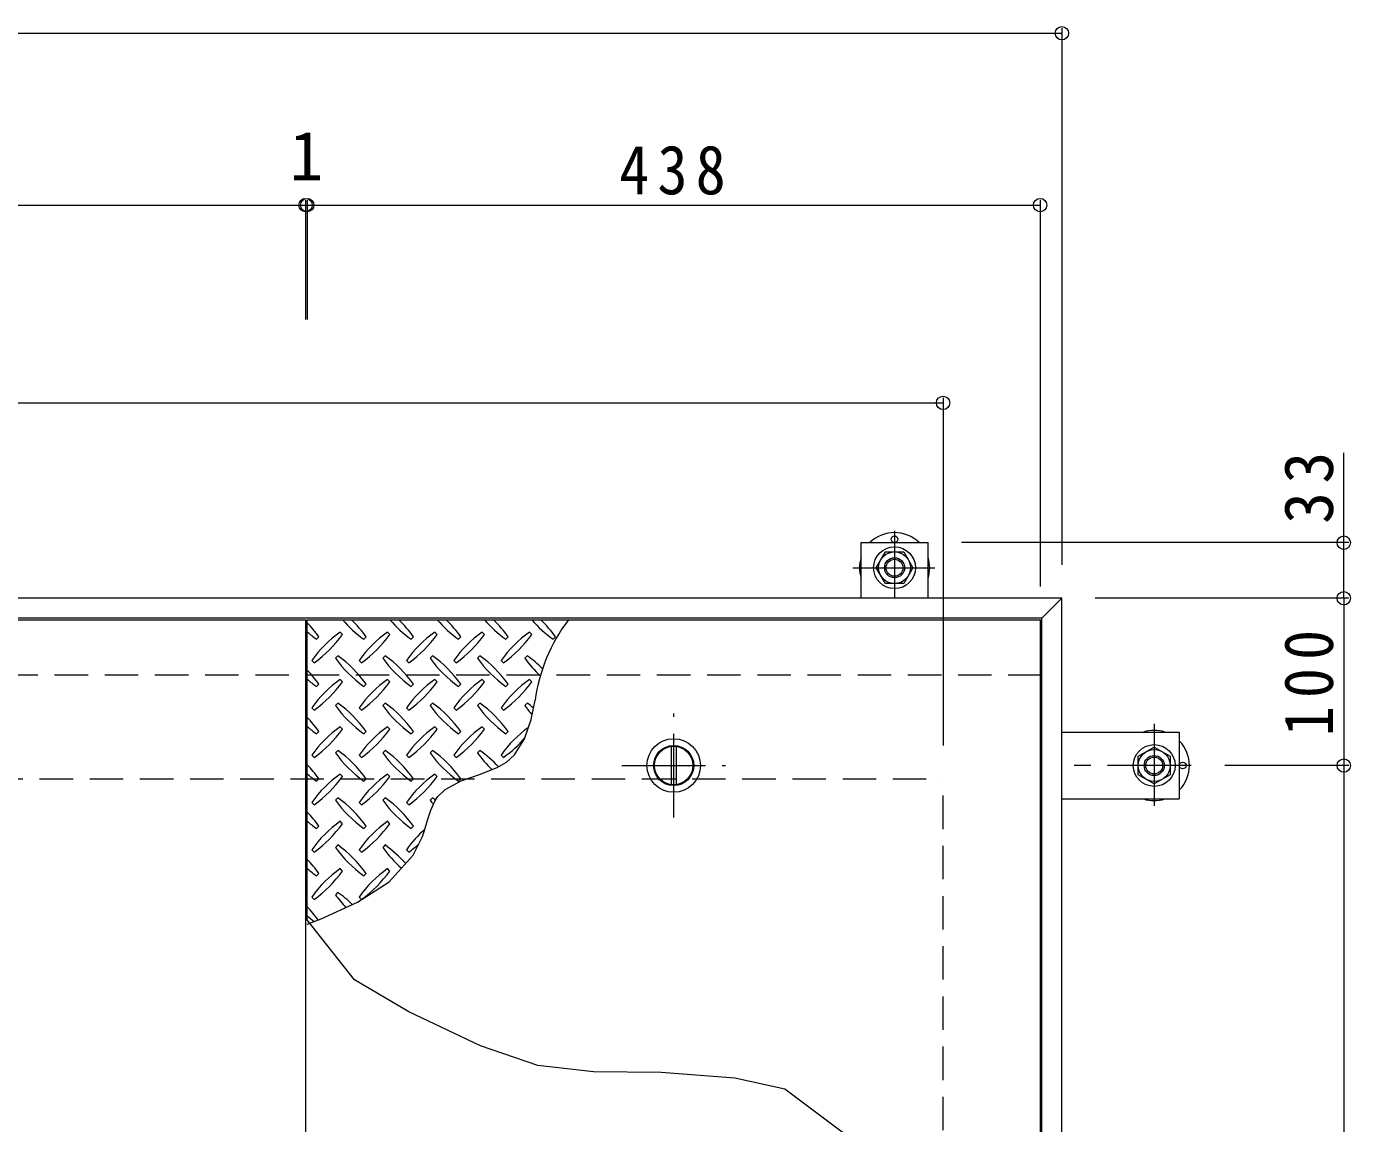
# Model space of a CAD drawing. Units: millimetres on the paper, enlarged 6 times, with parts at other scales. Extents: x -2215 to 2320, y -1648 to 1656.
# Drawn here: x -1360.7 to -885.9, y 1154.1 to 1547.5 of the extents above; entities that cross this region are included whole.
import ezdxf
from ezdxf.enums import TextEntityAlignment as Align

# ---------------------------------------------------------------- set-up
doc = ezdxf.new("R2010")
doc.units = ezdxf.units.MM
doc.header["$LTSCALE"] = 6
doc.header["$PDMODE"] = 32
doc.header["$PDSIZE"] = 4.8
doc.linetypes.add('CHAIN1', pattern=[8, 5, -1, 1, -1])
doc.linetypes.add('DASHED2', pattern=[3, 2, -1])
for name, color, linetype, lineweight in [('0-0_通り芯', 4, 'Continuous', 9), ('0-1_躯体', 2, 'DASHED2', 9), ('0-2_仕上', 3, 'Continuous', 9), ('0-3_建具', 2, 'Continuous', 9), ('0-5_寸法', 7, 'Continuous', 9), ('0-9', 134, 'Continuous', 5), ('0-C', 2, 'Continuous', 9), ('0-D', 5, 'Continuous', 5), ('0-E', 3, 'Continuous', 9), ('0-F', 7, 'Continuous', 9)]:
    doc.layers.add(name, color=color, linetype=linetype, lineweight=lineweight)
doc.styles.add('ＭＳ ゴシック', font='')
doc.styles.get('ＭＳ ゴシック').set_extended_font_data('MS Gothic')

msp = doc.modelspace()

# ---------------------------------------------------------------- linework, layer by layer
at = {"layer": '0-0_通り芯'}
for centre in [(-1049.453, 1363.638), (-946.133, 1282.518)]:
    msp.add_circle(centre, 1.2, dxfattribs=at)
for centre, start, end in [((-1049.453, 1353.438), 45.5852, 134.4148), ((-1049.453, 1353.438), 162.24721, 197.75279), ((-1049.453, 1353.438), 342.24721, 17.75279), ((-956.333, 1282.518), 72.24721, 107.75279), ((-956.333, 1282.518), 315.5852, 44.4148), ((-956.333, 1282.518), 252.24721, 287.75279)]:
    msp.add_arc(centre, 12.6, start, end, dxfattribs=at)
at = {"layer": '0-1_躯体'}
for p, q in [((-996.653, 1314.918), (-1787.453, 1314.918)), ((-1752.053, 1277.718), (-1032.053, 1277.718))]:
    msp.add_line(p, q, dxfattribs=at)
msp.add_lwpolyline([(-1752.053, 917.718), (-1032.053, 917.718), (-1032.053, 1277.718)], dxfattribs=at)
at = {"layer": '0-2_仕上'}
for p, q in [((-1523.453, 1334.718), (-1260.653, 1334.718)), ((-1260.053, 1334.718), (-997.253, 1334.718)), ((-1260.053, 1227.081), (-1260.053, 1334.718)), ((-997.253, 1334.718), (-997.253, 1080.18))]:
    msp.add_line(p, q, dxfattribs=at)
msp.add_lwpolyline([(-1260.653, 1334.718), (-1260.653, 860.718), (-1523.453, 860.718)], dxfattribs=at)
at = {"layer": '0-3_建具'}
for p, q in [((-989.453, 1342.518), (-1794.653, 1342.518)), ((-989.453, 1342.518), (-996.653, 1335.318)), ((-989.453, 852.918), (-989.453, 1342.518)), ((-996.653, 1335.318), (-1787.453, 1335.318)), ((-996.653, 860.119), (-996.653, 1335.318))]:
    msp.add_line(p, q, dxfattribs=at)
at = {"layer": '0-5_寸法'}
msp.add_line((-888.341, 1362.438), (-888.341, 1394.694), dxfattribs=at)
msp.add_lwpolyline([(-996.653, 1079.948), (-1017.378, 1087.973), (-1035.519, 1097.827), (-1049.06, 1109.37), (-1058.273, 1128.239), (-1067.762, 1150.715), (-1088.74, 1166.448), (-1106.721, 1170.444), (-1133.192, 1172.441), (-1157.416, 1172.691), (-1177.395, 1174.939), (-1197.873, 1181.931), (-1223.595, 1194.168), (-1243.074, 1205.656), (-1260.653, 1227.838)], dxfattribs=at)
at = {"layer": '0-9'}
for p, q in [((-1247.42, 1329.532), (-1248.268, 1330.381)), ((-1230.449, 1329.532), (-1231.298, 1330.381)), ((-1213.479, 1329.532), (-1214.327, 1330.381)), ((-1196.508, 1329.532), (-1197.357, 1330.381)), ((-1179.538, 1329.532), (-1180.386, 1330.381)), ((-1256.754, 1327.835), (-1255.905, 1328.684)), ((-1239.783, 1327.835), (-1238.935, 1328.684)), ((-1222.812, 1327.835), (-1221.964, 1328.684)), ((-1205.842, 1327.835), (-1204.993, 1328.684)), ((-1188.871, 1327.835), (-1188.023, 1328.684)), ((-1171.901, 1327.835), (-1171.052, 1328.684)), ((-1258.451, 1320.198), (-1257.602, 1319.35)), ((-1249.117, 1321.895), (-1249.966, 1321.047)), ((-1241.48, 1320.198), (-1240.632, 1319.35)), ((-1232.146, 1321.895), (-1232.995, 1321.047)), ((-1224.51, 1320.198), (-1223.661, 1319.35)), ((-1215.176, 1321.895), (-1216.024, 1321.047)), ((-1207.539, 1320.198), (-1206.69, 1319.35)), ((-1198.205, 1321.895), (-1199.054, 1321.047)), ((-1190.568, 1320.198), (-1189.72, 1319.35)), ((-1181.235, 1321.895), (-1182.083, 1321.047)), ((-1256.754, 1310.865), (-1255.905, 1311.713)), ((-1247.42, 1312.562), (-1248.268, 1313.41)), ((-1239.783, 1310.865), (-1238.935, 1311.713)), ((-1230.449, 1312.562), (-1231.298, 1313.41)), ((-1222.812, 1310.865), (-1221.964, 1311.713)), ((-1213.479, 1312.562), (-1214.327, 1313.41)), ((-1205.842, 1310.865), (-1204.993, 1311.713)), ((-1196.508, 1312.562), (-1197.357, 1313.41)), ((-1188.871, 1310.865), (-1188.023, 1311.713)), ((-1179.538, 1312.562), (-1180.386, 1313.41)), ((-1258.451, 1303.228), (-1257.602, 1302.379)), ((-1249.117, 1304.925), (-1249.966, 1304.076)), ((-1241.48, 1303.228), (-1240.632, 1302.379)), ((-1232.146, 1304.925), (-1232.995, 1304.076)), ((-1224.51, 1303.228), (-1223.661, 1302.379)), ((-1215.176, 1304.925), (-1216.024, 1304.076)), ((-1207.539, 1303.228), (-1206.69, 1302.379)), ((-1198.205, 1304.925), (-1199.054, 1304.076)), ((-1190.568, 1303.228), (-1189.72, 1302.379)), ((-1181.235, 1304.925), (-1182.083, 1304.076)), ((-1247.42, 1295.591), (-1248.268, 1296.44)), ((-1230.449, 1295.591), (-1231.298, 1296.44)), ((-1213.479, 1295.591), (-1214.327, 1296.44)), ((-1196.508, 1295.591), (-1197.357, 1296.44)), ((-1256.754, 1293.894), (-1255.905, 1294.742)), ((-1239.783, 1293.894), (-1238.935, 1294.742)), ((-1222.812, 1293.894), (-1221.964, 1294.742)), ((-1205.842, 1293.894), (-1204.993, 1294.742)), ((-1188.871, 1293.894), (-1188.023, 1294.742)), ((-1249.117, 1287.954), (-1249.966, 1287.106)), ((-1232.146, 1287.954), (-1232.995, 1287.106)), ((-1215.176, 1287.954), (-1216.024, 1287.106)), ((-1198.205, 1287.954), (-1199.054, 1287.106)), ((-1258.451, 1286.257), (-1257.602, 1285.409)), ((-1241.48, 1286.257), (-1240.632, 1285.409)), ((-1224.51, 1286.257), (-1223.661, 1285.409)), ((-1207.539, 1286.257), (-1206.69, 1285.409)), ((-1190.568, 1286.257), (-1189.72, 1285.409)), ((-1256.754, 1276.923), (-1255.905, 1277.772)), ((-1247.42, 1278.621), (-1248.268, 1279.469)), ((-1239.783, 1276.923), (-1238.935, 1277.772)), ((-1230.449, 1278.621), (-1231.298, 1279.469)), ((-1222.812, 1276.923), (-1221.964, 1277.772)), ((-1213.479, 1278.621), (-1214.327, 1279.469)), ((-1205.842, 1276.923), (-1204.993, 1277.772)), ((-1258.451, 1269.287), (-1257.602, 1268.438)), ((-1249.117, 1270.984), (-1249.966, 1270.135)), ((-1241.48, 1269.287), (-1240.632, 1268.438)), ((-1232.146, 1270.984), (-1232.995, 1270.135)), ((-1224.51, 1269.287), (-1223.661, 1268.438)), ((-1215.176, 1270.984), (-1216.024, 1270.135)), ((-1256.754, 1259.953), (-1255.905, 1260.801)), ((-1247.42, 1261.65), (-1248.268, 1262.498)), ((-1239.783, 1259.953), (-1238.935, 1260.801)), ((-1230.449, 1261.65), (-1231.298, 1262.498)), ((-1222.812, 1259.953), (-1221.964, 1260.801)), ((-1249.117, 1254.013), (-1249.966, 1253.165)), ((-1232.146, 1254.013), (-1232.995, 1253.165)), ((-1258.451, 1252.316), (-1257.602, 1251.467)), ((-1241.48, 1252.316), (-1240.632, 1251.467)), ((-1224.51, 1252.316), (-1223.661, 1251.467)), ((-1247.42, 1244.679), (-1248.268, 1245.528)), ((-1230.449, 1244.679), (-1231.298, 1245.528)), ((-1256.754, 1242.982), (-1255.905, 1243.831)), ((-1239.783, 1242.982), (-1238.935, 1243.831)), ((-1258.451, 1235.346), (-1257.602, 1234.497)), ((-1249.117, 1237.042), (-1249.966, 1236.194)), ((-1241.48, 1235.346), (-1240.632, 1234.497))]:
    msp.add_line(p, q, dxfattribs=at)
msp.add_lwpolyline([(-1260.053, 1225.568), (-1255.089, 1227.567), (-1242.038, 1233.54), (-1230.661, 1240.84), (-1222.017, 1250.305), (-1218.673, 1257.118), (-1217.988, 1259.207), (-1216.927, 1262.892), (-1215.794, 1266.49), (-1214.325, 1269.772), (-1213.216, 1271.442), (-1210.648, 1273.91), (-1204.89, 1276.973), (-1198.308, 1279.309), (-1191.902, 1281.823), (-1188.661, 1283.719), (-1185.758, 1286.347), (-1182.106, 1292.119), (-1179.739, 1299.07), (-1178.327, 1305.927)], dxfattribs=at)
for centre, radius, start, end in [((-1214.539, 1363.261), 43.5, 221.00789, 234.5273), ((-1274.361, 1303.44), 43.5, 35.47272, 45.97511), ((-1197.569, 1363.261), 43.5, 221.00789, 234.5273), ((-1257.39, 1303.44), 43.5, 35.47272, 45.97511), ((-1180.598, 1363.261), 43.5, 221.00789, 234.5273), ((-1240.42, 1303.44), 43.5, 35.47272, 45.97511), ((-1163.628, 1363.261), 43.5, 221.00789, 234.5273), ((-1223.449, 1303.44), 43.5, 35.47272, 45.97511), ((-1146.657, 1363.261), 43.5, 221.00789, 234.5273), ((-1117.61, 1297.669), 61.276, 142.79805, 172.25462), ((-1206.478, 1303.44), 43.5, 35.47272, 45.97511), ((-1291.331, 1303.44), 43.5, 35.47272, 44.0249), ((-1231.51, 1363.261), 43.5, 228.99213, 234.5273), ((-1223.025, 1294.955), 43.5, 125.47272, 144.5273), ((-1282.846, 1354.776), 43.5, 305.47256, 324.5273), ((-1206.054, 1294.955), 43.5, 125.47272, 144.5273), ((-1265.875, 1354.776), 43.5, 305.47256, 324.5273), ((-1189.084, 1294.955), 43.5, 125.47272, 144.5273), ((-1248.905, 1354.776), 43.5, 305.47256, 324.5273), ((-1172.113, 1294.955), 43.5, 125.47272, 144.5273), ((-1231.934, 1354.776), 43.5, 305.47256, 324.5273), ((-1155.142, 1294.955), 43.5, 125.47272, 144.5273), ((-1214.964, 1354.776), 43.5, 305.47256, 324.5273), ((-1214.539, 1346.291), 43.5, 215.47258, 234.5273), ((-1274.361, 1286.469), 43.5, 35.47272, 54.5273), ((-1197.569, 1346.291), 43.5, 215.47258, 234.5273), ((-1257.39, 1286.469), 43.5, 35.47272, 54.5273), ((-1180.598, 1346.291), 43.5, 215.47258, 234.5273), ((-1240.42, 1286.469), 43.5, 35.47272, 54.5273), ((-1163.628, 1346.291), 43.5, 215.47258, 234.5273), ((-1223.449, 1286.469), 43.5, 35.47272, 54.5273), ((-1146.657, 1346.291), 43.5, 215.47258, 226.69856), ((-1206.478, 1286.469), 43.5, 44.94598, 54.5273), ((-1291.331, 1286.469), 43.5, 35.47272, 44.0249), ((-1231.51, 1346.291), 43.5, 228.99213, 234.5273), ((-1223.025, 1277.984), 43.5, 125.47272, 144.5273), ((-1282.846, 1337.805), 43.5, 305.47256, 324.5273), ((-1206.054, 1277.984), 43.5, 125.47272, 144.5273), ((-1265.875, 1337.805), 43.5, 305.47256, 324.5273), ((-1189.084, 1277.984), 43.5, 125.47272, 144.5273), ((-1248.905, 1337.805), 43.5, 305.47256, 324.5273), ((-1172.113, 1277.984), 43.5, 125.47272, 144.5273), ((-1231.934, 1337.805), 43.5, 305.47256, 324.5273), ((-1155.142, 1277.984), 43.5, 125.47272, 144.5273), ((-1214.964, 1337.805), 43.5, 305.47256, 324.5273), ((-1214.539, 1329.32), 43.5, 215.47258, 234.5273), ((-1274.361, 1269.499), 43.5, 35.47272, 54.5273), ((-1197.569, 1329.32), 43.5, 215.47258, 234.5273), ((-1257.39, 1269.499), 43.5, 35.47272, 54.5273), ((-1180.598, 1329.32), 43.5, 215.47258, 234.5273), ((-1240.42, 1269.499), 43.5, 35.47272, 54.5273), ((-1163.628, 1329.32), 43.5, 215.47258, 234.5273), ((-1223.449, 1269.499), 43.5, 35.47272, 54.5273), ((-1146.657, 1329.32), 43.5, 215.47258, 221.1628), ((-1206.478, 1269.499), 43.5, 50.65677, 54.5273), ((-1291.331, 1269.499), 43.5, 35.47272, 44.0249), ((-1231.51, 1329.32), 43.5, 228.99213, 234.5273), ((-1223.025, 1261.013), 43.5, 125.47272, 144.5273), ((-1206.054, 1261.013), 43.5, 125.47272, 144.5273), ((-1189.084, 1261.013), 43.5, 125.47272, 144.5273), ((-1172.113, 1261.013), 43.5, 125.47272, 144.5273), ((-1155.142, 1261.013), 43.5, 126.00705, 144.5273), ((-1282.846, 1320.835), 43.5, 305.47256, 324.5273), ((-1265.875, 1320.835), 43.5, 305.47256, 324.52728), ((-1248.905, 1320.835), 43.5, 305.47256, 324.52728), ((-1231.934, 1320.835), 43.5, 305.47256, 324.52728), ((-1214.964, 1320.835), 43.5, 305.47256, 319.2924), ((-1214.539, 1312.349), 43.5, 215.47258, 234.5273), ((-1274.361, 1252.528), 43.5, 35.47272, 54.5273), ((-1197.569, 1312.349), 43.5, 215.47258, 234.5273), ((-1257.39, 1252.528), 43.5, 35.47272, 54.5273), ((-1180.598, 1312.349), 43.5, 215.47258, 234.5273), ((-1240.42, 1252.528), 43.5, 35.47272, 54.5273), ((-1163.628, 1312.349), 43.5, 215.47258, 225.99713), ((-1223.449, 1252.528), 43.5, 42.74814, 54.5273), ((-1291.331, 1252.528), 43.5, 35.47272, 44.0249), ((-1231.51, 1312.349), 43.5, 228.99213, 234.5273), ((-1223.025, 1244.043), 43.5, 125.47272, 144.5273), ((-1282.846, 1303.864), 43.5, 305.47256, 324.5273), ((-1206.054, 1244.043), 43.5, 125.47272, 144.5273), ((-1265.875, 1303.864), 43.5, 305.47256, 324.5273), ((-1189.084, 1244.043), 43.5, 125.47272, 144.5273), ((-1248.905, 1303.864), 43.5, 305.47256, 324.5273), ((-1214.539, 1295.379), 43.5, 215.47258, 234.5273), ((-1274.361, 1235.558), 43.5, 35.47272, 54.5273), ((-1197.569, 1295.379), 43.5, 215.47258, 234.5273), ((-1257.39, 1235.558), 43.5, 35.47272, 54.5273), ((-1180.598, 1295.379), 43.5, 215.47258, 218.03572), ((-1240.42, 1235.558), 43.5, 52.70831, 54.5273), ((-1291.331, 1235.558), 43.5, 35.47272, 44.0249), ((-1231.51, 1295.379), 43.5, 228.99213, 234.5273), ((-1223.025, 1227.073), 43.5, 125.47272, 144.5273), ((-1282.846, 1286.894), 43.5, 305.47256, 324.5273), ((-1206.054, 1227.073), 43.5, 125.47272, 144.5273), ((-1265.875, 1286.894), 43.5, 305.47256, 324.5273), ((-1189.084, 1227.073), 43.5, 131.38763, 144.5273), ((-1274.361, 1218.587), 43.5, 35.47272, 54.5273), ((-1257.39, 1218.587), 43.5, 41.35275, 54.5273), ((-1248.905, 1286.894), 43.5, 305.47256, 311.59831), ((-1291.331, 1218.587), 43.5, 35.47272, 44.0249), ((-1214.539, 1278.408), 43.5, 215.47258, 234.5273), ((-1197.569, 1278.408), 43.5, 215.47258, 228.77962), ((-1231.51, 1278.408), 43.5, 228.99213, 234.5273), ((-1223.025, 1210.102), 43.5, 125.47272, 144.5273), ((-1282.846, 1269.923), 43.5, 305.47256, 324.5273), ((-1206.054, 1210.102), 43.5, 125.47272, 144.5273), ((-1265.875, 1269.923), 43.5, 305.47256, 324.5273), ((-1214.539, 1261.438), 43.5, 215.47258, 223.25978), ((-1274.361, 1201.617), 43.5, 45.57452, 54.5273), ((-1291.331, 1201.617), 43.5, 35.94795, 44.0249), ((-1231.51, 1261.438), 43.5, 228.99213, 233.25279)]:
    msp.add_arc(centre, radius, start, end, dxfattribs=at)
at = {"layer": '0-C', "linetype": 'CHAIN1'}
for p, q in [((-1128.653, 1263.918), (-1128.653, 1301.118)), ((-1147.253, 1282.518), (-1110.053, 1282.518))]:
    msp.add_line(p, q, dxfattribs=at)
at = {"layer": '0-C'}
for p, q in [((-1129.553, 1289.359), (-1129.553, 1275.677)), ((-1127.753, 1289.359), (-1127.753, 1275.677))]:
    msp.add_line(p, q, dxfattribs=at)
for radius in [9.6, 7.2, 6.9]:
    msp.add_circle((-1128.653, 1282.518), radius, dxfattribs=at)
at = {"layer": '0-D'}
for points in [[(-1052.744, 1347.738), (-1056.035, 1353.438), (-1052.744, 1359.138), (-1046.162, 1359.138), (-1042.871, 1353.438), (-1046.162, 1347.738)], [(-962.033, 1285.809), (-956.333, 1289.1), (-950.633, 1285.809), (-950.633, 1279.227), (-956.333, 1275.937), (-962.033, 1279.227)]]:
    msp.add_lwpolyline(points, close=True, dxfattribs=at)
for centre, radius in [((-1049.453, 1353.438), 7.5), ((-1049.453, 1353.438), 5.7), ((-1049.453, 1353.438), 3.6), ((-1049.453, 1353.438), 3.032), ((-956.333, 1282.518), 7.5), ((-956.333, 1282.518), 5.7), ((-956.333, 1282.518), 3.6), ((-956.333, 1282.518), 3.032)]:
    msp.add_circle(centre, radius, dxfattribs=at)
at = {"layer": '0-E', "linetype": 'CHAIN1'}
for p, q in [((-1049.453, 1366.733), (-1049.453, 1342.638)), ((-1064.357, 1353.438), (-1035.025, 1353.438)), ((-956.333, 1297.422), (-956.333, 1268.09)), ((-943.038, 1282.518), (-989.453, 1282.518))]:
    msp.add_line(p, q, dxfattribs=at)
at = {"layer": '0-E'}
for p, q in [((-1061.453, 1362.438), (-1037.453, 1362.438)), ((-1061.453, 1342.518), (-1061.453, 1362.438)), ((-1037.453, 1342.518), (-1037.453, 1362.438)), ((-989.453, 1294.518), (-947.333, 1294.518)), ((-947.333, 1294.518), (-947.333, 1270.518)), ((-989.453, 1270.518), (-947.333, 1270.518))]:
    msp.add_line(p, q, dxfattribs=at)
at = {"layer": '0-F'}
for p, q in [((-1794.653, 1545.145), (-989.453, 1545.145)), ((-989.453, 1546.945), (-989.453, 1354.518)), ((-1523.453, 1483.47), (-1260.653, 1483.47)), ((-1260.653, 1485.27), (-1260.653, 1442.408)), ((-1260.653, 1483.47), (-1260.053, 1483.47)), ((-1260.053, 1485.27), (-1260.053, 1442.408)), ((-1260.053, 1483.47), (-997.253, 1483.47)), ((-997.253, 1485.27), (-997.253, 1346.718)), ((-1752.053, 1412.548), (-1032.053, 1412.548)), ((-1032.053, 1414.348), (-1032.053, 1289.718)), ((-886.541, 1362.438), (-1025.453, 1362.438)), ((-888.341, 1342.518), (-888.341, 1362.438)), ((-886.541, 1342.518), (-977.453, 1342.518)), ((-888.341, 1342.518), (-888.341, 1282.518)), ((-886.541, 1282.518), (-931.038, 1282.518)), ((-888.341, 1282.518), (-888.341, 912.918))]:
    msp.add_line(p, q, dxfattribs=at)
for p in [(-989.453, 1545.145), (-1260.653, 1483.47), (-1260.053, 1483.47), (-997.253, 1483.47), (-1032.053, 1412.548), (-888.341, 1362.438), (-888.341, 1342.518), (-888.341, 1282.518)]:
    msp.add_point(p, dxfattribs=at)

# ---------------------------------------------------------------- texts
at = {"layer": '0-F', "color": 2, "style": 'ＭＳ ゴシック'}
msp.add_text('1', height=17.6, dxfattribs=at).set_placement((-1266.353, 1487.07), align=Align.BOTTOM_LEFT)
at = {"layer": '0-F', "color": 2, "insert": (-1148.153, 1487.07), "char_height": 17.6, "attachment_point": 7, "style": 'ＭＳ ゴシック'}
msp.add_mtext('\\T1.27;\\W0.9;438', dxfattribs=at)
at = {"layer": '0-F', "color": 2, "char_height": 17.6, "attachment_point": 7, "rotation": 90, "style": 'ＭＳ ゴシック'}
for s, insert in [('\\T1.27;\\W0.95;33', (-891.941, 1369.194)), ('\\T1.27;\\W0.9;100', (-891.941, 1293.018))]:
    msp.add_mtext(s, dxfattribs=dict(at, insert=insert))

doc.saveas('drawing.dxf')
